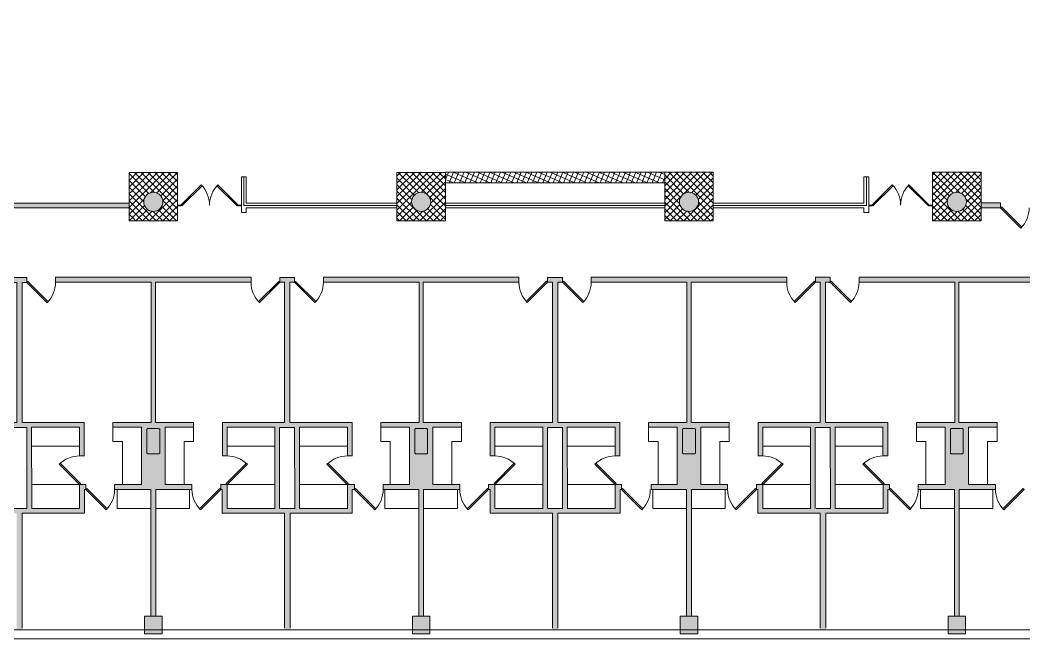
# Model space of a CAD drawing. Header units: inches. Extents: x -13 to 4331, y -638 to 2885.
# Drawn here: x 948 to 2208, y -638 to 138 of the extents above; entities that cross this region are included whole.
import ezdxf

# ---------------------------------------------------------------- set-up
doc = ezdxf.new("R2010")
doc.units = ezdxf.units.IN
doc.header["$MEASUREMENT"] = 0
for name, color, linetype, lineweight in [('A-CASE', 7, 'Continuous', 9), ('A-DETL-THIN', 151, 'Continuous', 9), ('A-DOOR', 31, 'Continuous', 13), ('A-GLAZ', 7, 'Continuous', 9), ('A-WALL', 113, 'Continuous', 9), ('A-WALL-PATT', 111, 'Continuous', 13), ('A-WALL-PRHT', 7, 'Continuous', 9), ('Chevy Chase Pavilion_3rd Floor Base_dwg', 8, 'Continuous', 9), ('NIC', 7, 'Continuous', 9), ('S-COLS', 52, 'Continuous', 13)]:
    doc.layers.add(name, color=color, linetype=linetype, lineweight=lineweight)
pattern_1 = [(45, (1085.094, -113.801), (-4.24264, 4.24264), []), (135, (1085.094, -113.801), (-4.24264, -4.24264), [])]

# ---------------------------------------------------------------- blocks, each defined once
blk = doc.blocks.new('Chevy Chase Pavilion_3rd Floor Base_dwg__U3-5518005-FIRST FLOOR POWER _ SIGNAL')
at = {"layer": 'A-DOOR', "color": 7, "lineweight": 9, "flags": 128}
blk.add_lwpolyline([(0, 0), (25.5, 25.5), (26.1, 24.8), (26.7, 24.2), (1.2, -1.2)], close=True, dxfattribs=at)
at = {"layer": 'A-DOOR', "color": 7, "lineweight": 9}
blk.add_arc((0, 0), 36, 0, 45, dxfattribs=at)
blk = doc.blocks.new('Chevy Chase Pavilion_3rd Floor Base_dwg__U3-5518006-FIRST FLOOR POWER _ SIGNAL')
at = {"layer": 'A-DOOR', "color": 7, "lineweight": 9, "flags": 128}
blk.add_lwpolyline([(0, 0), (25.5, 25.5), (26.1, 24.8), (26.7, 24.2), (1.2, -1.2)], close=True, dxfattribs=at)
at = {"layer": 'A-DOOR', "color": 7, "lineweight": 9}
blk.add_arc((0, 0), 36, 0, 45, dxfattribs=at)
blk = doc.blocks.new('Chevy Chase Pavilion_3rd Floor Base_dwg__U3-5518018-FIRST FLOOR POWER _ SIGNAL')
at = {"layer": 'A-GLAZ', "flags": 128}
blk.add_lwpolyline([(0, 0), (25.5, 25.5), (26.1, 24.8), (26.7, 24.2), (1.2, -1.2)], close=True, dxfattribs=at)
at = {"layer": 'A-GLAZ'}
blk.add_arc((0, 0), 36, 0, 45, dxfattribs=at)
blk = doc.blocks.new('Chevy Chase Pavilion_3rd Floor Base_dwg__U3-5518019-FIRST FLOOR POWER _ SIGNAL')
at = {"layer": 'A-GLAZ', "flags": 128}
blk.add_lwpolyline([(0, 0), (25.5, 25.5), (26.1, 24.8), (26.7, 24.2), (1.2, -1.2)], close=True, dxfattribs=at)
at = {"layer": 'A-GLAZ'}
blk.add_arc((0, 0), 36, 0, 45, dxfattribs=at)
blk = doc.blocks.new('Chevy Chase Pavilion_3rd Floor Base_dwg-5020009-FIRST FLOOR POWER _ SIGNAL')
at = {"layer": 'A-WALL-PATT', "lineweight": 9}
for points in [[(1115.6, -101.8), (1118, -101.5), (1120.2, -100.9), (1122.3, -99.8), (1124.1, -98.3), (1125.6, -96.4), (1126.7, -94.4), (1127.4, -92.1), (1127.6, -89.8), (1127.4, -87.4), (1126.7, -85.2), (1125.6, -83.1), (1124.1, -81.3), (1122.3, -79.8), (1120.2, -78.7), (1118, -78), (1115.6, -77.8), (1113.3, -78), (1111, -78.7), (1108.9, -79.8), (1107.1, -81.3), (1105.6, -83.1), (1104.5, -85.2), (1103.8, -87.4), (1103.6, -89.8), (1103.8, -92.1), (1104.5, -94.4), (1105.6, -96.4), (1107.1, -98.3), (1108.9, -99.8), (1111, -100.9), (1113.3, -101.5)], [(1451.6, -101.8), (1454, -101.5), (1456.2, -100.9), (1458.3, -99.8), (1460.1, -98.3), (1461.6, -96.4), (1462.7, -94.4), (1463.4, -92.1), (1463.6, -89.8), (1463.4, -87.4), (1462.7, -85.2), (1461.6, -83.1), (1460.1, -81.3), (1458.3, -79.8), (1456.2, -78.7), (1454, -78), (1451.6, -77.8), (1449.3, -78), (1447, -78.7), (1445, -79.8), (1443.1, -81.3), (1441.7, -83.1), (1440.5, -85.2), (1439.9, -87.4), (1439.6, -89.8), (1439.9, -92.1), (1440.5, -94.4), (1441.7, -96.4), (1443.1, -98.3), (1445, -99.8), (1447, -100.9), (1449.3, -101.5)], [(1787.6, -101.8), (1789.9, -101.5), (1792.2, -100.8), (1794.3, -99.7), (1796.1, -98.2), (1797.6, -96.4), (1798.7, -94.4), (1799.4, -92.1), (1799.6, -89.8), (1799.4, -87.4), (1798.7, -85.2), (1797.6, -83.1), (1796.1, -81.3), (1794.3, -79.8), (1792.2, -78.7), (1789.9, -78), (1787.6, -77.8), (1785.3, -78), (1783, -78.7), (1780.9, -79.8), (1779.1, -81.3), (1777.6, -83.1), (1776.5, -85.2), (1775.8, -87.4), (1775.6, -89.8), (1775.8, -92.1), (1776.5, -94.4), (1777.6, -96.4), (1779.1, -98.2), (1780.9, -99.7), (1783, -100.8), (1785.3, -101.5)], [(2123.6, -101.8), (2125.9, -101.5), (2128.2, -100.8), (2130.3, -99.7), (2132.1, -98.2), (2133.6, -96.4), (2134.7, -94.4), (2135.4, -92.1), (2135.6, -89.8), (2135.4, -87.4), (2134.7, -85.2), (2133.6, -83.1), (2132.1, -81.3), (2130.2, -79.8), (2128.2, -78.7), (2125.9, -78), (2123.6, -77.8), (2121.3, -78), (2119, -78.7), (2116.9, -79.8), (2115.1, -81.3), (2113.6, -83.1), (2112.5, -85.2), (2111.8, -87.4), (2111.6, -89.8), (2111.8, -92.1), (2112.5, -94.4), (2113.6, -96.4), (2115.1, -98.2), (2116.9, -99.7), (2119, -100.8), (2121.3, -101.5)], [(812.8, -97.3), (1085.1, -97.3), (1085.1, -91.3), (813.7, -91.3), (813.5, -93.6), (812.9, -95.6), (812.1, -97.3), (812.2, -97.3)], [(2178.4, -97.2), (2178.4, -91.2), (2154.1, -91.2), (2154.1, -97.2), (2174, -97.2)], [(1122.6, -405.8), (1123.6, -404.8), (1123.6, -374.8), (1122.6, -373.8), (1108.6, -373.8), (1107.6, -374.8), (1107.6, -404.8), (1108.6, -405.8)], [(1458.6, -405.8), (1459.6, -404.8), (1459.6, -374.8), (1458.6, -373.8), (1444.6, -373.8), (1443.6, -374.8), (1443.6, -404.8), (1444.6, -405.8)], [(1794.6, -405.8), (1795.6, -404.8), (1795.6, -374.8), (1794.6, -373.8), (1780.6, -373.8), (1779.6, -374.8), (1779.6, -404.8), (1780.6, -405.8)], [(2130.6, -405.8), (2131.6, -404.8), (2131.6, -374.8), (2130.6, -373.8), (2116.6, -373.8), (2115.6, -374.8), (2115.6, -404.8), (2116.6, -405.8)], [(1105.1, -631.3), (1126.2, -631.3), (1126.6, -630.8), (1126.6, -609.7), (1126.2, -609.3), (1105.1, -609.3), (1104.6, -609.7), (1104.6, -630.8)], [(1441.1, -631.3), (1462.2, -631.3), (1462.6, -630.8), (1462.6, -609.7), (1462.2, -609.3), (1441.1, -609.3), (1440.6, -609.7), (1440.6, -630.8)], [(1790.4, -631.3), (1798.2, -631.3), (1798.6, -630.8), (1798.6, -609.7), (1798.2, -609.3), (1777, -609.3), (1776.6, -609.7), (1776.6, -630.8), (1777, -631.3), (1784.6, -631.3)], [(2126.4, -631.3), (2134.2, -631.3), (2134.6, -630.8), (2134.6, -609.7), (2134.2, -609.3), (2113, -609.3), (2112.6, -609.7), (2112.6, -630.8), (2113, -631.3), (2120.6, -631.3)]]:
    blk.add_hatch(color=7, dxfattribs=at).paths.add_polyline_path(points, flags=0)
h = blk.add_hatch(color=7, dxfattribs=at)
h.paths.add_polyline_path([(944.2, -626.1), (951.1, -626.1), (951, -480.3), (1029.1, -480.3), (1029.1, -450.3), (1031.1, -450.3), (1031.1, -444.3), (1023.1, -444.3), (1023.1, -474.3), (963.1, -474.3), (962.9, -372.3), (1022.9, -372.3), (1023, -408.3), (1029, -408.3), (1028.9, -366.3), (950.9, -366.3), (950.9, -190.8), (956.9, -190.8), (956.8, -184.8), (938.2, -184.8), (938.2, -190.8), (944.2, -190.8), (944.2, -366.3), (866.2, -366.3), (866.2, -408.3), (872.2, -408.3), (872.2, -372.3), (932.2, -372.3), (932.2, -372.7), (932.1, -474.3), (872.1, -474.3), (872.1, -444.3), (864, -444.3), (864.1, -450.3), (866.1, -450.3), (866.1, -480.3), (944.2, -480.3), (944.2, -579.3)], flags=0)
h.paths.add_polyline_path([(938.1, -474.3), (938.1, -372.7), (956.9, -372.7), (957.1, -474.3), (944.2, -474.3)], flags=0)
h = blk.add_hatch(color=7, dxfattribs=at)
h.paths.add_polyline_path([(1112.6, -609.3), (1118.6, -609.3), (1118.4, -450.3), (1164.1, -450.3), (1164, -444.3), (1130.3, -444.3), (1130.3, -372.3), (1166.2, -372.3), (1166.2, -366.3), (1118.3, -366.3), (1118.1, -190.3), (1238.2, -190.3), (1238.2, -184.3), (992.9, -184.3), (992.9, -190.3), (1113, -190.3), (1112.9, -366.3), (1064.9, -366.3), (1064.9, -372.3), (1100.9, -372.3), (1100.9, -444.3), (1067.1, -444.3), (1067.1, -450.3), (1112.8, -450.3), (1112.8, -450.3), (1112.7, -579.3)], flags=0)
h.paths.add_polyline_path([(1122.6, -405.8), (1108.6, -405.8), (1107.6, -404.8), (1107.6, -374.8), (1108.6, -373.8), (1122.6, -373.8), (1123.6, -374.8), (1123.6, -404.8), (1122.6, -405.8)], flags=0)
h = blk.add_hatch(color=7, dxfattribs=at)
h.paths.add_polyline_path([(1280.2, -626.1), (1287.1, -626.1), (1287, -480.3), (1365.1, -480.3), (1365.1, -450.3), (1368.1, -450.3), (1368.1, -444.3), (1359.1, -444.3), (1359.1, -474.3), (1299.1, -474.3), (1298.9, -372.3), (1358.9, -372.3), (1359, -408.3), (1365, -408.3), (1364.9, -366.3), (1286.9, -366.3), (1286.9, -190.7), (1292.9, -190.7), (1292.8, -184.7), (1274.2, -184.7), (1274.2, -190.7), (1280.2, -190.7), (1280.2, -366.3), (1202.2, -366.3), (1202.2, -408.3), (1208.2, -408.3), (1208.2, -372.3), (1268.2, -372.3), (1268.2, -372.7), (1268.1, -474.3), (1208.1, -474.3), (1208.1, -444.3), (1200, -444.3), (1200.1, -450.3), (1202.1, -450.3), (1202.1, -480.3), (1280.2, -480.3), (1280.2, -579.3)], flags=0)
h.paths.add_polyline_path([(1274.1, -474.3), (1274.1, -372.7), (1292.9, -372.7), (1293.1, -474.3), (1280.2, -474.3)], flags=0)
h = blk.add_hatch(color=7, dxfattribs=at)
h.paths.add_polyline_path([(1448.6, -609.3), (1454.6, -609.3), (1454.4, -450.3), (1500.1, -450.3), (1500, -444.3), (1466.3, -444.3), (1466.3, -372.3), (1502.2, -372.3), (1502.2, -366.3), (1454.3, -366.3), (1454.1, -190.3), (1574.2, -190.3), (1574.2, -184.3), (1328.9, -184.3), (1328.9, -190.3), (1449, -190.3), (1448.9, -366.3), (1400.9, -366.3), (1400.9, -372.3), (1436.9, -372.3), (1436.9, -444.3), (1404.1, -444.3), (1404.1, -450.3), (1448.8, -450.3), (1448.7, -579.3)], flags=0)
h.paths.add_polyline_path([(1458.6, -405.8), (1444.6, -405.8), (1443.6, -404.8), (1443.6, -374.8), (1444.6, -373.8), (1458.6, -373.8), (1459.6, -374.8), (1459.6, -404.8), (1458.6, -405.8)], flags=0)
h = blk.add_hatch(color=7, dxfattribs=at)
h.paths.add_polyline_path([(1616.2, -626), (1623.1, -626), (1623, -480.3), (1701.1, -480.3), (1701.1, -450.3), (1703.1, -450.3), (1703.1, -444.3), (1695.1, -444.3), (1695.1, -474.3), (1635.1, -474.3), (1634.9, -372.3), (1694.9, -372.3), (1695, -408.3), (1701, -408.3), (1700.9, -366.3), (1622.9, -366.3), (1622.9, -190.5), (1628.9, -190.5), (1628.8, -184.5), (1610.2, -184.5), (1610.2, -190.5), (1616.2, -190.5), (1616.2, -366.3), (1538.2, -366.3), (1538.2, -408.3), (1544.2, -408.3), (1544.2, -372.3), (1604.2, -372.3), (1604.2, -372.7), (1604.1, -474.3), (1544.1, -474.3), (1544.1, -444.3), (1536, -444.3), (1536.1, -450.3), (1538.1, -450.3), (1538.1, -480.3), (1616.2, -480.3), (1616.2, -579.3)], flags=0)
h.paths.add_polyline_path([(1610.1, -474.3), (1610.1, -372.7), (1628.9, -372.7), (1629.1, -474.3), (1616.2, -474.3)], flags=0)
h = blk.add_hatch(color=7, dxfattribs=at)
h.paths.add_polyline_path([(1802.3, -372.3), (1795.6, -373.8), (1795.6, -405.8), (1779.6, -405.8), (1779.6, -373.8), (1795.6, -373.8)], flags=0)
h.paths.add_polyline_path([(1784.6, -609.3), (1790.6, -609.3), (1790.4, -450.3), (1836.1, -450.3), (1836, -444.3), (1802.3, -444.3), (1802.3, -372.3), (1838.2, -372.3), (1838.2, -366.3), (1790.3, -366.3), (1790.1, -190.3), (1910.2, -190.3), (1910.2, -184.3), (1664.9, -184.3), (1664.9, -190.3), (1785, -190.3), (1784.9, -366.3), (1736.9, -366.3), (1736.9, -372.3), (1772.9, -372.3), (1772.9, -444.3), (1740.1, -444.3), (1740.1, -450.3), (1784.8, -450.3), (1784.7, -579.3)], flags=0)
h = blk.add_hatch(color=7, dxfattribs=at)
h.paths.add_polyline_path([(1952.2, -626), (1959.1, -626), (1959, -480.3), (2037.1, -480.3), (2037.1, -450.3), (2039.1, -450.3), (2039.1, -444.3), (2031.1, -444.3), (2031.1, -474.3), (1971.1, -474.3), (1970.9, -372.3), (2030.9, -372.3), (2031, -408.3), (2037, -408.3), (2036.9, -366.3), (1958.9, -366.3), (1958.9, -190.4), (1964.9, -190.4), (1964.8, -184.4), (1946.2, -184.4), (1946.2, -190.4), (1952.2, -190.4), (1952.2, -366.3), (1874.2, -366.3), (1874.2, -408.3), (1880.2, -408.3), (1880.2, -372.3), (1940.2, -372.3), (1940.2, -372.7), (1940.1, -474.3), (1880.1, -474.3), (1880.1, -444.3), (1872, -444.3), (1872.1, -450.3), (1874.1, -450.3), (1874.1, -480.3), (1952.2, -480.3), (1952.2, -579.3)], flags=0)
h.paths.add_polyline_path([(1946.1, -474.3), (1946.1, -372.7), (1964.9, -372.7), (1965.1, -474.3), (1952.2, -474.3)], flags=0)
h = blk.add_hatch(color=7, dxfattribs=at)
h.paths.add_polyline_path([(2120.6, -609.3), (2126.6, -609.3), (2126.4, -450.3), (2172.1, -450.3), (2172, -444.3), (2138.3, -444.3), (2138.3, -372.3), (2174.2, -372.3), (2174.2, -366.3), (2126.3, -366.3), (2126.1, -190.3), (2246.2, -190.3), (2246.2, -184.3), (2000.9, -184.3), (2000.9, -190.3), (2121, -190.3), (2120.9, -366.3), (2072.9, -366.3), (2072.9, -372.3), (2108.9, -372.3), (2108.9, -444.3), (2075.1, -444.3), (2075.1, -450.3), (2120.8, -450.3), (2120.8, -450.3), (2120.7, -579.3)], flags=0)
h.paths.add_polyline_path([(2130.6, -405.8), (2116.6, -405.8), (2115.6, -404.8), (2115.6, -374.8), (2116.6, -373.8), (2130.6, -373.8), (2131.6, -374.8), (2131.6, -404.8), (2130.6, -405.8)], flags=0)
at = {"layer": 'A-WALL-PRHT'}
h = blk.add_hatch(dxfattribs=at)
h.set_pattern_fill('FP_3', color=256, style=0, pattern_type=2)
h.set_pattern_definition(pattern_1)
h.paths.add_polyline_path([(1118.1, -113.8), (1146.1, -113.8), (1146.1, -52.8), (1085.1, -52.8), (1085.1, -113.8), (1115.6, -113.8)], flags=0)
h.paths.add_polyline_path([(1115.6, -101.8), (1113.3, -101.5), (1111, -100.9), (1108.9, -99.8), (1107.1, -98.3), (1105.6, -96.4), (1104.5, -94.4), (1103.8, -92.1), (1103.6, -89.8), (1103.8, -87.4), (1104.5, -85.2), (1105.6, -83.1), (1107.1, -81.3), (1108.9, -79.8), (1111, -78.7), (1113.3, -78), (1115.6, -77.8), (1118, -78), (1120.2, -78.7), (1122.3, -79.8), (1124.1, -81.3), (1125.6, -83.1), (1126.7, -85.2), (1127.4, -87.4), (1127.6, -89.8), (1127.4, -92.1), (1126.7, -94.4), (1125.6, -96.4), (1124.1, -98.3), (1122.3, -99.8), (1120.2, -100.9), (1118, -101.5)], flags=0)
h = blk.add_hatch(dxfattribs=at)
h.set_pattern_fill('FP_3', color=256, style=0, pattern_type=2)
h.set_pattern_definition(pattern_1)
h.paths.add_polyline_path([(1454.1, -113.8), (1482.1, -113.8), (1482.1, -52.8), (1421.2, -52.8), (1421.1, -113.8), (1451.6, -113.8)], flags=0)
h.paths.add_polyline_path([(1451.6, -101.8), (1449.3, -101.5), (1447, -100.9), (1445, -99.8), (1443.1, -98.3), (1441.7, -96.4), (1440.5, -94.4), (1439.9, -92.1), (1439.6, -89.8), (1439.9, -87.4), (1440.5, -85.2), (1441.7, -83.1), (1443.1, -81.3), (1445, -79.8), (1447, -78.7), (1449.3, -78), (1451.6, -77.8), (1454, -78), (1456.2, -78.7), (1458.3, -79.8), (1460.1, -81.3), (1461.6, -83.1), (1462.7, -85.2), (1463.4, -87.4), (1463.6, -89.8), (1463.4, -92.1), (1462.7, -94.4), (1461.6, -96.4), (1460.1, -98.3), (1458.3, -99.8), (1456.2, -100.9), (1454, -101.5), (1452, -101.7)], flags=0)
h = blk.add_hatch(dxfattribs=at)
h.set_pattern_fill('FP_11', color=256, style=0, pattern_type=2)
h.set_pattern_definition([(156.755, (1761.689, -64.171), (-2.36798, -5.51295), []), (246.755, (1761.689, -64.171), (5.51295, -2.36798), [])])
h.paths.add_polyline_path([(1482.1, -66.1), (1757.1, -66), (1757.1, -52.7), (1648.9, -52.7), (1482.2, -52.8), (1482.2, -52.8)], flags=0)
h = blk.add_hatch(dxfattribs=at)
h.set_pattern_fill('FP_3', color=256, style=0, pattern_type=2)
h.set_pattern_definition(pattern_1)
h.paths.add_polyline_path([(1792.2, -113.7), (1818.1, -113.7), (1818.1, -52.8), (1757.1, -52.7), (1757.1, -98.2), (1757.1, -113.7), (1790.1, -113.7)], flags=0)
h.paths.add_polyline_path([(1787.6, -101.8), (1785.3, -101.5), (1783, -100.8), (1780.9, -99.7), (1779.1, -98.2), (1777.6, -96.4), (1776.5, -94.4), (1775.8, -92.1), (1775.6, -89.8), (1775.8, -87.4), (1776.5, -85.2), (1777.6, -83.1), (1779.1, -81.3), (1780.9, -79.8), (1783, -78.7), (1785.3, -78), (1787.6, -77.8), (1789.9, -78), (1792.2, -78.7), (1794.3, -79.8), (1796.1, -81.3), (1797.6, -83.1), (1798.7, -85.2), (1799.4, -87.4), (1799.6, -89.8), (1799.4, -92.1), (1798.7, -94.4), (1797.6, -96.4), (1796.1, -98.2), (1794.3, -99.7), (1792.2, -100.8), (1789.9, -101.5)], flags=0)
h = blk.add_hatch(dxfattribs=at)
h.set_pattern_fill('FP_3', color=256, style=0, pattern_type=2)
h.set_pattern_definition(pattern_1)
h.paths.add_polyline_path([(2128.2, -113.7), (2154.1, -113.7), (2154.1, -52.8), (2093.1, -52.7), (2093.1, -113.7), (2126.1, -113.7)], flags=0)
h.paths.add_polyline_path([(2123.6, -101.8), (2121.3, -101.5), (2119, -100.8), (2116.9, -99.7), (2115.1, -98.2), (2113.6, -96.4), (2112.5, -94.4), (2111.8, -92.1), (2111.6, -89.8), (2111.8, -87.4), (2112.5, -85.2), (2113.6, -83.1), (2115.1, -81.3), (2116.9, -79.8), (2119, -78.7), (2121.3, -78), (2123.6, -77.8), (2125.9, -78), (2128.2, -78.7), (2130.3, -79.8), (2132.1, -81.3), (2133.6, -83.1), (2134.7, -85.2), (2135.4, -87.4), (2135.6, -89.8), (2135.4, -92.1), (2134.7, -94.4), (2133.6, -96.4), (2132.1, -98.2), (2130.2, -99.8), (2128.2, -100.8), (2125.9, -101.5)], flags=0)
at = {"layer": 'A-CASE'}
for p, q in [((963, -396.3), (1023, -396.3)), ((1268.2, -396.3), (1208.2, -396.3)), ((1299, -396.3), (1359, -396.3)), ((1604.2, -396.3), (1544.2, -396.3)), ((1635, -396.3), (1695, -396.3)), ((1940.2, -396.3), (1880.2, -396.3)), ((1971, -396.3), (2031, -396.3)), ((963.1, -444.3), (1023.1, -444.3)), ((1070.2, -474.2), (1070.1, -450.2)), ((1161, -474.1), (1161, -450.1)), ((1268.1, -444.3), (1208.1, -444.3)), ((1299.1, -444.3), (1359.1, -444.3)), ((1406.2, -474.2), (1406.1, -450.2)), ((1497, -474.1), (1497, -450.1)), ((1604.1, -444.3), (1544.1, -444.3)), ((1635.1, -444.3), (1695.1, -444.3)), ((1742.2, -474.2), (1742.1, -450.2)), ((1833, -474.1), (1833, -450.1)), ((1940.1, -444.3), (1880.1, -444.3)), ((1971.1, -444.3), (2031.1, -444.3)), ((2078.2, -474.2), (2078.1, -450.3)), ((2169, -474.1), (2169, -450.1)), ((1070.2, -474.3), (1112.9, -474.3)), ((1161, -474.3), (1118.3, -474.3)), ((1406.2, -474.3), (1448.9, -474.3)), ((1497, -474.3), (1454.3, -474.3)), ((1742.2, -474.3), (1784.9, -474.3)), ((1833, -474.3), (1790.3, -474.3)), ((2078.2, -474.3), (2120.9, -474.3)), ((2169, -474.3), (2126.3, -474.3))]:
    blk.add_line(p, q, dxfattribs=at)
at = {"layer": 'A-CASE', "flags": 128}
for points in [[(1076.9, -444.3), (1076.9, -390.3), (1065, -390.3), (1064.9, -366.3)], [(1154.3, -444.3), (1154.3, -390.3), (1166.2, -390.3), (1166.2, -366.3)], [(1412.9, -444.3), (1412.9, -390.3), (1401, -390.3), (1400.9, -366.3)], [(1490.3, -444.3), (1490.3, -390.3), (1502.2, -390.3), (1502.2, -366.3)], [(1748.9, -444.3), (1748.9, -390.3), (1737, -390.3), (1736.9, -366.3)], [(1826.3, -444.3), (1826.3, -390.3), (1838.2, -390.3), (1838.2, -366.3)], [(2084.9, -444.3), (2084.9, -390.3), (2073, -390.3), (2072.9, -366.3)], [(2162.3, -444.3), (2162.3, -390.3), (2174.2, -390.3), (2174.2, -366.3)]]:
    blk.add_lwpolyline(points, dxfattribs=at)
at = {"layer": 'A-GLAZ'}
blk.add_line((1482.1, -94.3), (1757.1, -94.3), dxfattribs=at)
at = {"layer": 'A-GLAZ', "flags": 128}
for points in [[(1421.1, -94.3), (1229.1, -94.3), (1229.1, -58.3)], [(1818.1, -94.3), (2010.1, -94.3), (2010.1, -58.3)], [(1146.1, -93.8), (1150.1, -93.8), (1150.1, -94.8), (1146.1, -94.8), (1146.1, -93.8)], [(1226.1, -94.8), (1222.1, -94.8), (1222.1, -93.8), (1226.1, -93.8), (1226.1, -94.8)], [(2013.1, -94.8), (2017.1, -94.8), (2017.1, -93.8), (2013.1, -93.8), (2013.1, -94.8)], [(2093.1, -93.8), (2089.1, -93.8), (2089.1, -94.8), (2093.1, -94.8), (2093.1, -93.8)]]:
    blk.add_lwpolyline(points, dxfattribs=at)
at = {"layer": 'A-WALL', "color": 7}
for p, q in [((812.1, -97.3), (1085.1, -97.3)), ((813.7, -91.3), (1085.1, -91.3)), ((1482.1, -91.3), (1757.1, -91.3)), ((1482.1, -97.3), (1757.1, -97.3)), ((1664.9, -190.5), (1664.9, -184.5)), ((1293.1, -474.3), (1292.9, -372.7)), ((1629.1, -474.3), (1628.9, -372.7)), ((1965.1, -474.3), (1964.9, -372.7)), ((1023.1, -408.3), (1029.1, -408.3)), ((1208.1, -408.3), (1202.1, -408.3)), ((1359.1, -408.3), (1365.1, -408.3)), ((1544.1, -408.3), (1538.1, -408.3)), ((1695.1, -408.3), (1701.1, -408.3)), ((1880.1, -408.3), (1874.1, -408.3)), ((2031.1, -408.3), (2037.1, -408.3)), ((1023, -444.3), (1031.1, -444.3)), ((1031.1, -450.2), (1031.1, -444.2)), ((1067.1, -450.2), (1067.1, -444.2)), ((1164.1, -450.2), (1164.1, -444.2)), ((1208.2, -444.3), (1200, -444.3)), ((1200.1, -450.2), (1200.1, -444.2)), ((1359, -444.3), (1365, -444.3)), ((1365.1, -444.3), (1368.1, -444.3)), ((1368.1, -450.2), (1368.1, -444.2)), ((1404.1, -450.2), (1404.1, -444.2)), ((1500.1, -450.2), (1500.1, -444.2)), ((1544.2, -444.3), (1536, -444.3)), ((1536.1, -450.2), (1536.1, -444.2)), ((1695, -444.3), (1703.1, -444.3)), ((1703.1, -450.2), (1703.1, -444.2)), ((1740.1, -450.2), (1740.1, -444.2)), ((1836.1, -450.2), (1836.1, -444.2)), ((1880.2, -444.3), (1872, -444.3)), ((1872.1, -450.2), (1872.1, -444.2)), ((2031, -444.3), (2039.1, -444.3)), ((2039.1, -450.2), (2039.1, -444.2)), ((2172.1, -450.2), (2172.1, -444.2)), ((1275.1, -474.3), (1293.4, -474.3)), ((1611.1, -474.3), (1629.4, -474.3)), ((1947.1, -474.3), (1965.4, -474.3))]:
    blk.add_line(p, q, dxfattribs=at)
at = {"layer": 'A-WALL', "color": 7, "flags": 128}
for points in [[(2839.1, -637.8), (408.3, -637.8), (-13.4, -15.7), (1142, 2881.3), (1838.7, 2603.4), (1724.6, 2317.4), (1719.1, 2319.6), (1819.7, 2572), (1139.7, 2843.2), (0.1, -14.3), (414.9, -626.2), (2839.1, -626.2)], [(1421.1, -91.3), (1232.1, -91.3), (1232.1, -58.3), (1226.1, -58.3), (1226.1, -103.3), (1232.1, -103.3), (1232.1, -97.3), (1421.1, -97.3)], [(1818.1, -91.3), (2007.1, -91.3), (2007.1, -58.3), (2013.1, -58.3), (2013.1, -103.3), (2007.1, -103.3), (2007.1, -97.3), (1818.1, -97.3)], [(2154.1, -91.2), (2178.4, -91.2), (2178.4, -97.2), (2154.1, -97.2)], [(866.2, -408.3), (866.2, -366.3), (944.2, -366.3), (944.2, -190.8), (938.2, -190.8), (938.2, -184.8), (956.8, -184.8), (956.8, -190.8), (950.9, -190.8), (950.9, -366.3), (1028.9, -366.3), (1028.9, -408.3)], [(1166.2, -366.3), (1118.3, -366.3), (1118.3, -190.3), (1238.2, -190.3), (1238.2, -184.3), (992.9, -184.3), (992.9, -190.3), (1113, -190.3), (1113, -366.3), (1064.9, -366.3)], [(1365, -408.3), (1365, -366.3), (1286.9, -366.3), (1286.9, -190.7), (1292.9, -190.7), (1292.9, -184.7), (1274.2, -184.7), (1274.2, -190.7), (1280.2, -190.7), (1280.2, -366.3), (1202.2, -366.3), (1202.2, -408.3)], [(1502.2, -366.3), (1454.3, -366.3), (1454.3, -190.3), (1574.2, -190.3), (1574.2, -184.3), (1328.9, -184.3), (1328.9, -190.3), (1449, -190.3), (1449, -366.3), (1400.9, -366.3)], [(1701, -408.3), (1701, -366.3), (1622.9, -366.3), (1622.9, -190.5), (1628.9, -190.5), (1628.9, -184.5), (1610.2, -184.5), (1610.2, -190.5), (1616.2, -190.5), (1616.2, -366.3), (1538.2, -366.3), (1538.2, -408.3)], [(1838.2, -366.3), (1790.3, -366.3), (1790.3, -190.3), (1910.2, -190.3), (1910.2, -184.3), (1664.6, -184.3)], [(1952.2, -190.4), (1946.2, -190.4), (1946.2, -184.4), (1964.8, -184.4), (1964.8, -190.4), (1958.9, -190.4)], [(2174.2, -366.3), (2126.3, -366.3), (2126.3, -190.3), (2246.2, -190.3), (2246.2, -184.3), (2000.9, -184.3), (2000.9, -190.3), (2121, -190.3), (2121, -366.3), (2072.9, -366.3)], [(1664.6, -190.3), (1785, -190.3), (1785, -366.3), (1736.9, -366.3)], [(1874.2, -408.3), (1874.2, -366.3), (1952.2, -366.3), (1952.2, -190.3)], [(2037, -408.3), (2037, -366.3), (1958.9, -366.3), (1958.9, -190.3)], [(938.8, -474.3), (957.1, -474.3), (956.9, -372.7), (938.2, -372.7), (938.2, -474.3)], [(1023, -408.3), (1023, -372.3), (962.9, -372.3), (963.1, -474.3), (1023.1, -474.3), (1023.1, -444.3)], [(1067.1, -444.3), (1100.9, -444.3), (1100.9, -372.3), (1064.9, -372.3)], [(1164, -444.3), (1130.3, -444.3), (1130.3, -372.3), (1166.2, -372.3)], [(1208.2, -408.3), (1208.2, -372.3), (1268.2, -372.3), (1268.2, -474.3), (1208.1, -474.3), (1208.1, -444.3)], [(1274.1, -474.3), (1274.1, -372.7), (1293.2, -372.7)], [(1359, -408.3), (1359, -372.3), (1298.9, -372.3), (1299.1, -474.3), (1359.1, -474.3), (1359.1, -444.3)], [(1404.1, -444.3), (1436.9, -444.3), (1436.9, -372.3), (1400.9, -372.3)], [(1500, -444.3), (1466.3, -444.3), (1466.3, -372.3), (1502.2, -372.3)], [(1544.2, -408.3), (1544.2, -372.3), (1604.2, -372.3), (1604.2, -474.3), (1544.1, -474.3), (1544.1, -444.3)], [(1610.1, -474.3), (1610.1, -372.7), (1629.2, -372.7)], [(1695, -408.3), (1695, -372.3), (1634.9, -372.3), (1635.1, -474.3), (1695.1, -474.3), (1695.1, -444.3)], [(1740.1, -444.3), (1772.9, -444.3), (1772.9, -372.3), (1736.9, -372.3)], [(1836, -444.3), (1802.3, -444.3), (1802.3, -372.3), (1838.2, -372.3)], [(1880.2, -408.3), (1880.2, -372.3), (1940.2, -372.3), (1940.2, -474.3), (1880.1, -474.3), (1880.1, -444.3)], [(1946.1, -474.3), (1946.1, -372.7), (1965.2, -372.7)], [(2031, -408.3), (2031, -372.3), (1970.9, -372.3), (1971.1, -474.3), (2031.1, -474.3), (2031.1, -444.3)], [(2120.6, -609.3), (2120.6, -450.3), (2075.1, -450.3), (2075.1, -444.3), (2108.9, -444.3), (2108.9, -372.3), (2072.9, -372.3)], [(2172, -444.3), (2138.3, -444.3), (2138.3, -372.3), (2174.2, -372.3)], [(951.1, -624.4), (951.1, -480.3), (1029.1, -480.3), (1029.1, -450.3), (1031.1, -450.3)], [(1112.6, -609.3), (1112.6, -450.3), (1067.1, -450.3)], [(1118.6, -609.3), (1118.6, -450.3), (1164.1, -450.3)], [(1280.2, -624.4), (1280.2, -480.3), (1202.1, -480.3), (1202.1, -450.3), (1200.1, -450.3)], [(1287.1, -624.4), (1287.1, -480.3), (1365.1, -480.3), (1365.1, -450.3), (1368.1, -450.3)], [(1448.6, -609.3), (1448.6, -450.3), (1404.1, -450.3)], [(1454.6, -609.3), (1454.6, -450.3), (1500.1, -450.3)], [(1616.2, -624.4), (1616.2, -480.3), (1538.1, -480.3), (1538.1, -450.3), (1536.1, -450.3)], [(1623.1, -624.4), (1623.1, -480.3), (1701.1, -480.3), (1701.1, -450.3), (1703.1, -450.3)], [(1784.6, -609.3), (1784.6, -450.3), (1740.1, -450.3)], [(1790.6, -609.3), (1790.6, -450.3), (1836.1, -450.3)], [(1952.2, -624.4), (1952.2, -480.3), (1874.1, -480.3), (1874.1, -450.3), (1872.1, -450.3)], [(1959.1, -624.4), (1959.1, -480.3), (2037.1, -480.3), (2037.1, -450.3), (2039.1, -450.3)], [(2126.6, -609.3), (2126.6, -450.3), (2172.1, -450.3)]]:
    blk.add_lwpolyline(points, dxfattribs=at)
at = {"layer": 'A-WALL-PRHT'}
for p, q in [((1757.1, -52.7), (1482.2, -52.7)), ((1757.1, -66), (1482.1, -66))]:
    blk.add_line(p, q, dxfattribs=at)
at = {"layer": 'A-WALL-PRHT', "flags": 128}
for points in [[(1085.1, -113.8), (1085.1, -52.8), (1146.1, -52.8), (1146.1, -113.8), (1085.1, -113.8)], [(1421.1, -113.8), (1421.1, -52.8), (1482.2, -52.8), (1482.2, -113.8), (1421.1, -113.8)], [(1757.1, -113.7), (1757.1, -52.7), (1818.1, -52.7), (1818.1, -113.8), (1757.1, -113.8)], [(2093.1, -113.7), (2093.1, -52.7), (2154.1, -52.7), (2154.1, -113.8), (2093.1, -113.8)]]:
    blk.add_lwpolyline(points, dxfattribs=at)
at = {"layer": 'NIC', "flags": 128}
blk.add_lwpolyline([(408.3, -637.8), (-13.4, -15.7), (1142, 2881.3), (1809.4, 2615.1), (1910.5, 2868.6), (4259.6, 1931.3), (4259.6, -637.8)], close=True, dxfattribs=at)
at = {"layer": 'S-COLS', "color": 7, "lineweight": 9, "flags": 128}
for points in [[(1107.6, -404.8), (1108.6, -405.8), (1122.6, -405.8), (1123.6, -404.8), (1123.6, -374.8), (1122.6, -373.8), (1108.6, -373.8), (1107.6, -374.8), (1107.6, -404.8)], [(1443.6, -404.8), (1444.6, -405.8), (1458.6, -405.8), (1459.6, -404.8), (1459.6, -374.8), (1458.6, -373.8), (1444.6, -373.8), (1443.6, -374.8), (1443.6, -404.8)], [(1779.6, -404.8), (1780.6, -405.8), (1794.6, -405.8), (1795.6, -404.8), (1795.6, -374.8), (1794.6, -373.8), (1780.6, -373.8), (1779.6, -374.8), (1779.6, -404.8)], [(2115.6, -404.8), (2116.6, -405.8), (2130.6, -405.8), (2131.6, -404.8), (2131.6, -374.8), (2130.6, -373.8), (2116.6, -373.8), (2115.6, -374.8), (2115.6, -404.8)]]:
    blk.add_lwpolyline(points, dxfattribs=at)
for points in [[(1104.6, -630.8), (1105.1, -631.3), (1126.2, -631.3), (1126.6, -630.8), (1126.6, -609.7), (1126.2, -609.3), (1105.1, -609.3), (1104.6, -609.7)], [(1440.6, -630.8), (1441.1, -631.3), (1462.2, -631.3), (1462.6, -630.8), (1462.6, -609.7), (1462.2, -609.3), (1441.1, -609.3), (1440.6, -609.7)], [(1776.6, -630.8), (1777, -631.3), (1798.2, -631.3), (1798.6, -630.8), (1798.6, -609.7), (1798.2, -609.3), (1777, -609.3), (1776.6, -609.7)], [(2112.6, -630.8), (2113, -631.3), (2134.2, -631.3), (2134.6, -630.8), (2134.6, -609.7), (2134.2, -609.3), (2113, -609.3), (2112.6, -609.7)]]:
    blk.add_lwpolyline(points, close=True, dxfattribs=at)
at = {"layer": 'S-COLS', "color": 7, "lineweight": 9}
for centre in [(1115.6, -89.8), (1451.6, -89.8), (1787.6, -89.8), (2123.6, -89.8)]:
    blk.add_circle(centre, 12, dxfattribs=at)
for name, p, rotation in [('Chevy Chase Pavilion_3rd Floor Base_dwg__U3-5518018-FIRST FLOOR POWER _ SIGNAL', (1150.1, -93.8), 0.006302789003933633), ('Chevy Chase Pavilion_3rd Floor Base_dwg__U3-5518018-FIRST FLOOR POWER _ SIGNAL', (2017.1, -93.8), 359.9936972109961), ('Chevy Chase Pavilion_3rd Floor Base_dwg__U3-5518006-FIRST FLOOR POWER _ SIGNAL', (1274.2, -190.7), 180), ('Chevy Chase Pavilion_3rd Floor Base_dwg__U3-5518006-FIRST FLOOR POWER _ SIGNAL', (1610.2, -190.5), 180), ('Chevy Chase Pavilion_3rd Floor Base_dwg__U3-5518006-FIRST FLOOR POWER _ SIGNAL', (1946.2, -190.4), 180), ('Chevy Chase Pavilion_3rd Floor Base_dwg__U3-5518006-FIRST FLOOR POWER _ SIGNAL', (1023, -444.3), 89.99999999999999), ('Chevy Chase Pavilion_3rd Floor Base_dwg__U3-5518006-FIRST FLOOR POWER _ SIGNAL', (1358.9, -444.3), 89.99999999999999), ('Chevy Chase Pavilion_3rd Floor Base_dwg__U3-5518006-FIRST FLOOR POWER _ SIGNAL', (1695, -444.3), 89.99999999999999), ('Chevy Chase Pavilion_3rd Floor Base_dwg__U3-5518006-FIRST FLOOR POWER _ SIGNAL', (2031.1, -444.3), 89.99999999999999), ('Chevy Chase Pavilion_3rd Floor Base_dwg__U3-5518006-FIRST FLOOR POWER _ SIGNAL', (1200.1, -450.3), 180), ('Chevy Chase Pavilion_3rd Floor Base_dwg__U3-5518006-FIRST FLOOR POWER _ SIGNAL', (1536.1, -450.3), 180), ('Chevy Chase Pavilion_3rd Floor Base_dwg__U3-5518006-FIRST FLOOR POWER _ SIGNAL', (1872.1, -450.3), 180), ('Chevy Chase Pavilion_3rd Floor Base_dwg__U3-5518006-FIRST FLOOR POWER _ SIGNAL', (2208.1, -450.3), 180)]:
    blk.add_blockref(name, p, dxfattribs=dict(rotation=rotation))
at = {"extrusion": (0, 0, -1), "zscale": -1}
for name, p, rotation in [('Chevy Chase Pavilion_3rd Floor Base_dwg__U3-5518019-FIRST FLOOR POWER _ SIGNAL', (-1222.1, -93.8), 359.9936972109961), ('Chevy Chase Pavilion_3rd Floor Base_dwg__U3-5518019-FIRST FLOOR POWER _ SIGNAL', (-2089.1, -93.8), 0.006302789003933633), ('Chevy Chase Pavilion_3rd Floor Base_dwg__U3-5518005-FIRST FLOOR POWER _ SIGNAL', (-2178.4, -97.2), 180), ('Chevy Chase Pavilion_3rd Floor Base_dwg__U3-5518005-FIRST FLOOR POWER _ SIGNAL', (-956.9, -190.8), 180), ('Chevy Chase Pavilion_3rd Floor Base_dwg__U3-5518005-FIRST FLOOR POWER _ SIGNAL', (-1292.9, -190.7), 180), ('Chevy Chase Pavilion_3rd Floor Base_dwg__U3-5518005-FIRST FLOOR POWER _ SIGNAL', (-1628.9, -190.5), 180), ('Chevy Chase Pavilion_3rd Floor Base_dwg__U3-5518005-FIRST FLOOR POWER _ SIGNAL', (-1964.9, -190.4), 180), ('Chevy Chase Pavilion_3rd Floor Base_dwg__U3-5518005-FIRST FLOOR POWER _ SIGNAL', (-1208.1, -444.3), 90.00000000000001), ('Chevy Chase Pavilion_3rd Floor Base_dwg__U3-5518005-FIRST FLOOR POWER _ SIGNAL', (-1544.2, -444.3), 90.00000000000001), ('Chevy Chase Pavilion_3rd Floor Base_dwg__U3-5518005-FIRST FLOOR POWER _ SIGNAL', (-1880.1, -444.3), 90.00000000000001), ('Chevy Chase Pavilion_3rd Floor Base_dwg__U3-5518005-FIRST FLOOR POWER _ SIGNAL', (-1031.1, -450.3), 180), ('Chevy Chase Pavilion_3rd Floor Base_dwg__U3-5518005-FIRST FLOOR POWER _ SIGNAL', (-1368, -450.3), 180), ('Chevy Chase Pavilion_3rd Floor Base_dwg__U3-5518005-FIRST FLOOR POWER _ SIGNAL', (-1703.1, -450.3), 180), ('Chevy Chase Pavilion_3rd Floor Base_dwg__U3-5518005-FIRST FLOOR POWER _ SIGNAL', (-2039.1, -450.3), 180)]:
    blk.add_blockref(name, p, dxfattribs=dict(at, rotation=rotation))

msp = doc.modelspace()

# ---------------------------------------------------------------- linework, layer by layer
at = {"layer": 'A-DETL-THIN'}
msp.add_line((408.26, -637.79), (4083.46, -637.79), dxfattribs=at)

# ---------------------------------------------------------------- block references
at = {"layer": 'Chevy Chase Pavilion_3rd Floor Base_dwg', "color": 7}
msp.add_blockref('Chevy Chase Pavilion_3rd Floor Base_dwg-5020009-FIRST FLOOR POWER _ SIGNAL', (0, 0), dxfattribs=at)

doc.saveas('drawing.dxf')
